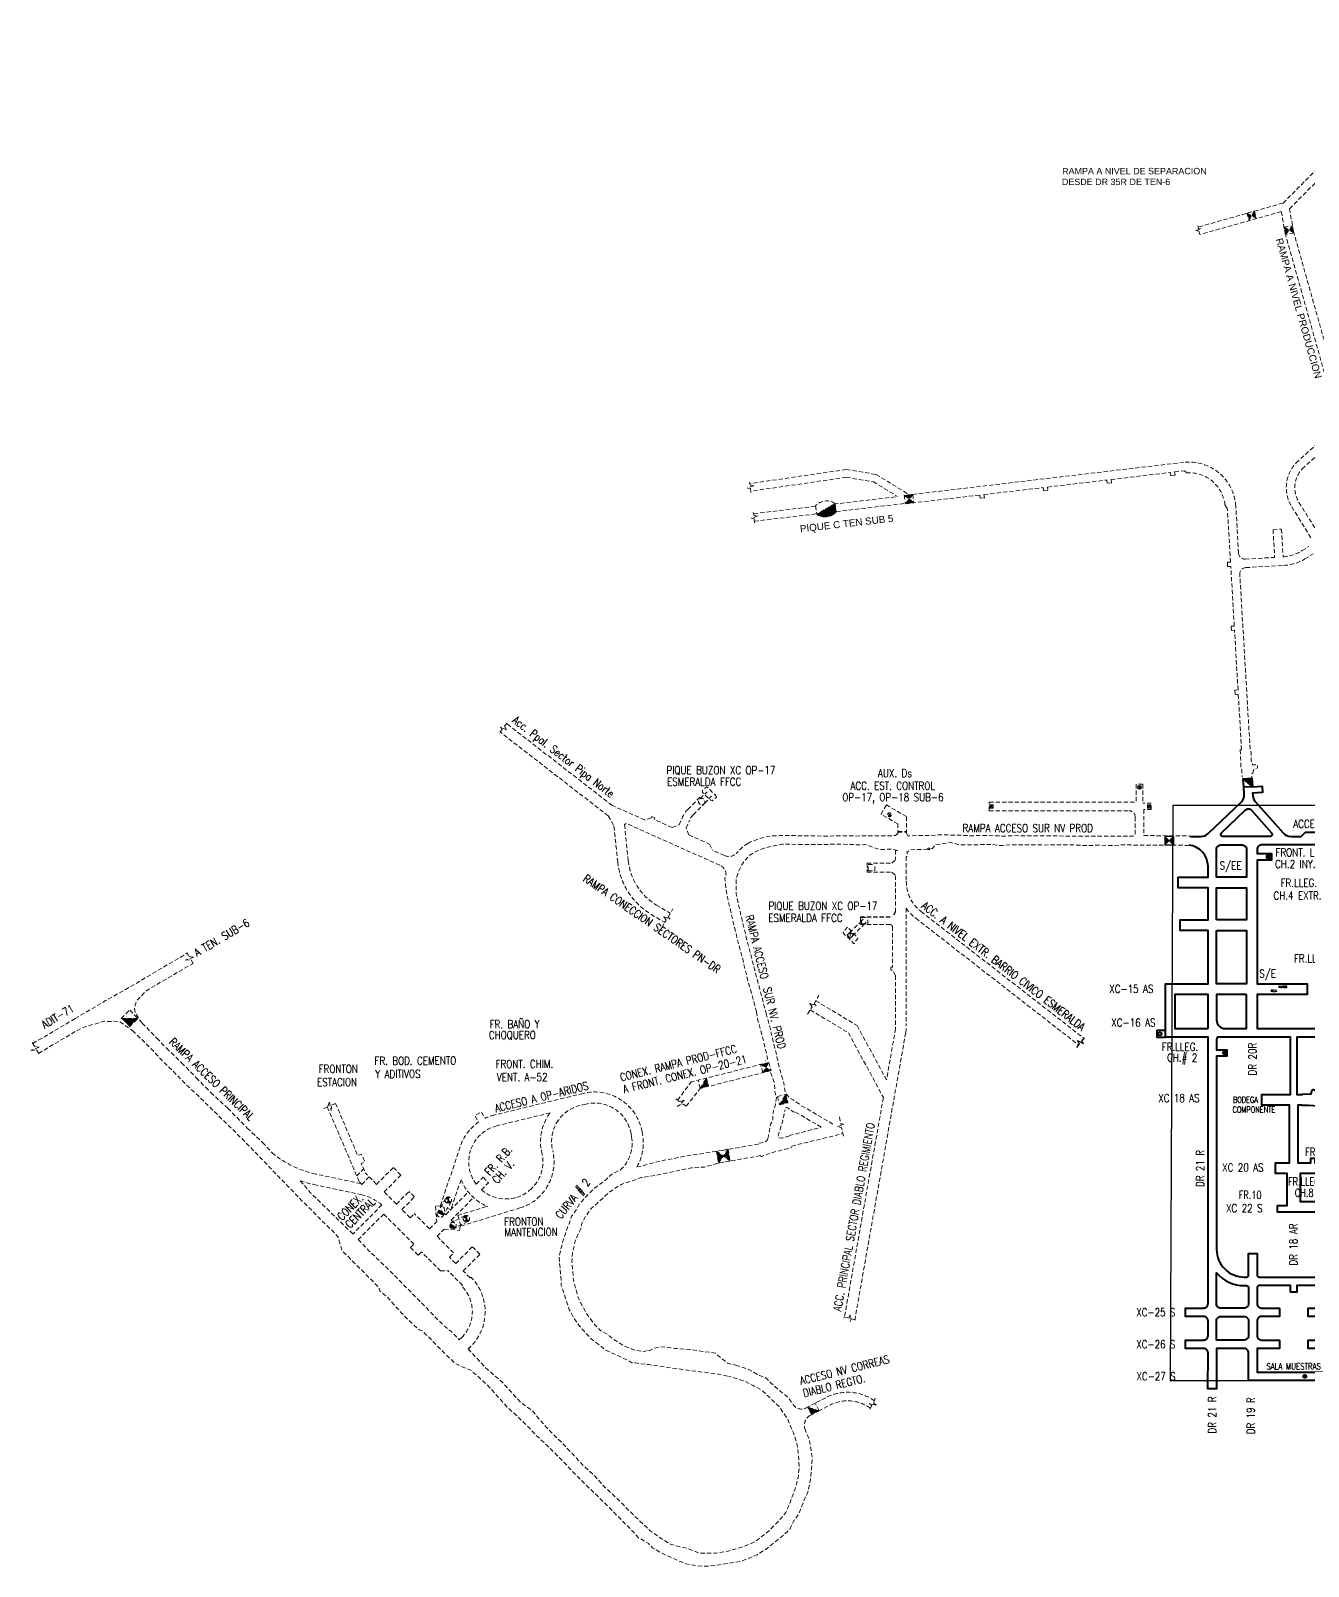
# Model space of a CAD drawing. Header units: millimetres. Extents: x -28 to 1943, y -5245 to 2752.
# Drawn here: x 242 to 841, y -125 to 595 of the extents above; entities that cross this region are included whole.
import ezdxf
from ezdxf.enums import TextEntityAlignment as Align

# ---------------------------------------------------------------- set-up
doc = ezdxf.new("R2010")
doc.units = ezdxf.units.MM
doc.linetypes.add('DASHEDX2', pattern=[1.5, 1, -0.5])
doc.layers.add('75-142-128-207', color=10, linetype='Continuous')
doc.styles.add('1-1500', font='romans.shx', dxfattribs={"width": 0.8, "height": 3.75})
doc.styles.add('DG-T1-473 TO 560$1$Standard', font='arial.ttf')
doc.styles.add('ROMANS', font='romans.shx', dxfattribs={"width": 0.8})

# ---------------------------------------------------------------- blocks, each defined once
blk = doc.blocks.new('AUDIT_I_071203160205-0')
at = {"color": 0, "linetype": 'Continuous'}
for p, q in [((610.753278, 367.862099), (611.248604, 368.357425)), ((611.558736, 367.430603), (610.861265, 368.128074)), ((611.087944, 367.666435), (612.548815, 369.127305)), ((612.413042, 367.106626), (611.194362, 368.325307)), ((611.438525, 367.486686), (613.849025, 369.897185)), ((613.121308, 366.928691), (611.527459, 368.52254)), ((611.805905, 367.323736), (615.149236, 370.667066)), ((613.745887, 366.834442), (611.860556, 368.719773)), ((612.191232, 367.178732), (616.449446, 371.436946)), ((614.313063, 366.797596), (612.193652, 368.917007)), ((614.836898, 366.804091), (612.526749, 369.11424)), ((612.595991, 367.053161), (617.749656, 372.206827)), ((615.325961, 366.845358), (612.859846, 369.311473)), ((613.022124, 366.948964), (619.049867, 372.976707)), ((615.785922, 366.915727), (613.192943, 369.508706)), ((613.472207, 366.868717), (619.272855, 372.669365)), ((616.220741, 367.011238), (613.52604, 369.70594)), ((616.633302, 367.129007), (613.859137, 369.903173)), ((613.949741, 366.815921), (619.331833, 372.198013)), ((617.02576, 367.266879), (614.192233, 370.100406)), ((614.459651, 366.795501), (619.390811, 371.726661)), ((617.399757, 367.423213), (614.52533, 370.297639)), ((617.756556, 367.596744), (614.858427, 370.494872)), ((615.009212, 366.814731), (619.449789, 371.255308)), ((618.097133, 367.786496), (615.191524, 370.692106)), ((618.422238, 367.991722), (615.524621, 370.889339)), ((615.609951, 366.885141), (619.508766, 370.783956)), ((618.732432, 368.211858), (615.857718, 371.086572)), ((619.028119, 368.446501), (616.190814, 371.283805)), ((616.282221, 367.027081), (619.567744, 370.312604)), ((619.309566, 368.695384), (616.523911, 371.481039)), ((619.576913, 368.958368), (616.857008, 371.678272)), ((617.069243, 367.283772), (619.626722, 369.841252)), ((619.684268, 369.381342), (617.190105, 371.875505)), ((619.60842, 369.98752), (617.523202, 372.072738)), ((619.532572, 370.593698), (617.856299, 372.269972)), ((618.109892, 367.794092), (619.6857, 369.369899)), ((619.456725, 371.199876), (618.189396, 372.467205)), ((619.380877, 371.806054), (618.522492, 372.664438)), ((619.305029, 372.412232), (618.855589, 372.861671)), ((619.229181, 373.01841), (619.188686, 373.058905))]:
    blk.add_line(p, q, dxfattribs=at)

msp = doc.modelspace()

# ---------------------------------------------------------------- hatches: boundary and pattern name
at = {"linetype": 'DASHEDX2', "lineweight": 15, "ltscale": 2}
h = msp.add_hatch(color=252, dxfattribs=at)
h.paths.add_polyline_path([(814.468, 507.893), (812.348, 509.076), (812.257, 509.051), (813.229, 505.654)])
h.paths.add_polyline_path([(815.722, 510.027), (815.636, 510.003), (814.468, 507.893), (816.688, 506.653)])
h = msp.add_hatch(color=252, dxfattribs=at)
h.paths.add_polyline_path([(833.607, 503.166), (833.592, 503.163), (831.936, 501.159), (834.267, 499.821), (834.089, 500.454)])
h.paths.add_polyline_path([(831.936, 501.159), (829.652, 502.471), (830.13, 499.754), (830.294, 499.171)])
h = msp.add_hatch(color=252, dxfattribs=at)
h.paths.add_polyline_path([(653.884, 375.1), (652.133, 372.88), (656.105, 373.349)])
h.paths.add_polyline_path([(655.636, 377.321), (651.663, 376.852), (653.884, 375.1)])
at = {"lineweight": 40}
msp.add_hatch(color=256, dxfattribs=at).paths.add_polyline_path([(814.775, 240.306), (814.54, 244.3), (810.52, 244.028), (810.52, 244.023)])
msp.add_hatch(color=256, dxfattribs=at).paths.add_polyline_path([(814.775, 240.306), (814.54, 244.3), (810.52, 244.028), (810.52, 244.023)])
msp.add_hatch(color=256, dxfattribs=at).paths.add_polyline_path([(814.775, 240.306), (814.54, 244.3), (810.52, 244.028), (810.52, 244.023)])
h = msp.add_hatch(color=256)
h.paths.add_polyline_path([(773.838, 217), (773.838, 213), (775.838, 215)])
h.paths.add_polyline_path([(777.838, 217), (775.838, 215), (777.838, 213)])
h = msp.add_hatch(color=256)
h.paths.add_polyline_path([(773.838, 217), (773.838, 213), (775.838, 215)])
h.paths.add_polyline_path([(777.838, 217), (775.838, 215), (777.838, 213)])
h = msp.add_hatch(color=256)
h.paths.add_polyline_path([(773.838, 217), (773.838, 213), (775.838, 215)])
h.paths.add_polyline_path([(777.838, 217), (775.838, 215), (777.838, 213)])
at = {"linetype": 'DASHEDX2', "lineweight": 15, "ltscale": 2}
for points in [[(292.417, 131.717), (292.388, 131.747), (284.668, 131.747), (288.557, 127.858)], [(556.048, 98.915), (559.927, 99.892), (558.952, 103.771)], [(597.087, 92.22), (596.112, 96.099), (593.208, 91.245)], [(432.925, 40.75), (432.924, 40.749), (435.536, 39.273), (435.536, 39.274, 0.1291212), (435.73, 40.011, 0.7706846)], [(438.77, 35.418, 0.1293139), (438.576, 34.68, 0.5618205), (440.764, 33.347), (440.765, 33.347, 0.1458854), (441.382, 33.942)], [(611.745, -52.124), (606.348, -50.429), (608.198, -53.971)]]:
    msp.add_hatch(color=252, dxfattribs=at).paths.add_polyline_path(points)
at = {"lineweight": 40}
h = msp.add_hatch(color=7, dxfattribs=at)
h.paths.add_polyline_path([(802.537, 115.539, 0.4142136), (801.787, 116.289), (801.787, 115.539)])
h.paths.add_polyline_path([(801.037, 115.539, 0.4142136), (801.787, 114.789), (801.787, 115.539)])
at = {"linetype": 'DASHEDX2', "lineweight": 15, "ltscale": 2}
h = msp.add_hatch(color=252, dxfattribs=at)
h.paths.add_polyline_path([(589.185, 107.258), (586.758, 108.709), (585.306, 106.281)])
h.paths.add_polyline_path([(586.758, 108.709), (588.21, 111.137), (584.331, 110.161)])
h = msp.add_hatch(color=252, dxfattribs=at)
h.paths.add_polyline_path([(566.855, 67.206), (563.595, 69.521), (564.598, 63.894)])
h.paths.add_polyline_path([(569.027, 70.394), (566.855, 67.206), (569.992, 64.979)])
h = msp.add_hatch(color=252, dxfattribs=at)
h.paths.add_polyline_path([(439.239, 45.826), (439.24, 45.827), (437.934, 46.565), (437.196, 45.259, 0.4139915)])
h.paths.add_polyline_path([(438.672, 47.871, 0.4139915), (436.629, 47.304), (436.628, 47.303), (437.934, 46.565)])
h = msp.add_hatch(color=252, dxfattribs=at)
h.paths.add_polyline_path([(447.687, 37.199), (446.381, 37.937), (445.643, 36.631, 0.2529725), (447.069, 36.604), (447.07, 36.604, 0.1458854)])
h.paths.add_polyline_path([(447.119, 39.243, 0.2529725), (445.693, 39.27), (445.692, 39.27, 0.1458854), (445.075, 38.675), (446.381, 37.937)])
at = {"lineweight": 40}
h = msp.add_hatch(color=7, dxfattribs=at)
h.paths.add_polyline_path([(840.139, -36, 0.4142136), (839.389, -35.25), (839.389, -36)])
h.paths.add_polyline_path([(838.639, -36, 0.4142136), (839.389, -36.75), (839.389, -36)])

# ---------------------------------------------------------------- linework, layer by layer
at = {"color": 252, "linetype": 'DASHEDX2', "lineweight": 15, "ltscale": 2}
for p, q in [((829.147, 513.811), (909.927, 594.604)), ((832.181, 511.189), (913.228, 592.248)), ((829.147, 513.811), (789.348, 502.594)), ((834.089, 500.454), (832.181, 511.189)), ((828.354, 509.86), (790.129, 499.073)), ((812.231, 509.142), (813.222, 505.68)), ((812.348, 509.076), (816.688, 506.653)), ((815.697, 510.114), (813.229, 505.654)), ((815.722, 510.027), (816.69, 506.644)), ((828.354, 509.86), (830.13, 499.754)), ((829.652, 502.471), (833.592, 503.163)), ((834.267, 499.821), (829.652, 502.471)), ((830.13, 499.754), (854.276, 413.934)), ((833.592, 503.163), (830.243, 499.11)), ((834.272, 499.818), (830.243, 499.11)), ((858.128, 415.015), (834.089, 500.454)), ((852.34, 407.406), (836.351, 393.099)), ((855.202, 404.599), (839.019, 390.118)), ((624.472, 388.953), (579.661, 382.433)), ((624.472, 388.953), (638.426, 386.67)), ((655.636, 377.321), (782.478, 392.319)), ((579.123, 383.053), (579.462, 381.57)), ((579.462, 381.57), (581.114, 381.274)), ((624.44, 385.311), (580.024, 378.848)), ((624.44, 385.311), (637.148, 383.232)), ((637.148, 383.232), (648.514, 376.278)), ((637.148, 383.232), (648.515, 376.278)), ((638.426, 386.67), (654.168, 377.039)), ((718.781, 380.76), (746.587, 384.048)), ((746.762, 382.558), (746.587, 384.048)), ((746.762, 382.558), (748.748, 382.793)), ((748.573, 384.282), (776.379, 387.57)), ((748.748, 382.793), (748.573, 384.282)), ((776.555, 386.08), (776.379, 387.57)), ((776.555, 386.08), (778.541, 386.315)), ((778.366, 387.805), (782.948, 388.347)), ((778.541, 386.315), (778.366, 387.805)), ((782.948, 388.347), (784.093, 387.444)), ((581.114, 381.274), (578.106, 380.257)), ((578.106, 380.257), (579.589, 380.088)), ((579.589, 380.088), (579.716, 378.181)), ((618.664, 372.749), (648.515, 376.278)), ((651.663, 376.852), (655.636, 377.321)), ((651.663, 376.852), (656.105, 373.349)), ((651.663, 376.852), (652.133, 372.879)), ((655.636, 377.321), (652.133, 372.879)), ((652.137, 372.88), (687.002, 377.002)), ((655.636, 377.321), (656.105, 373.349)), ((687.177, 375.513), (687.002, 377.002)), ((687.177, 375.513), (689.163, 375.747)), ((688.988, 377.237), (716.795, 380.525)), ((689.163, 375.747), (688.988, 377.237)), ((716.97, 379.035), (716.795, 380.525)), ((716.97, 379.035), (718.956, 379.27)), ((718.932, 379.468), (718.781, 380.76)), ((582.885, 367.112), (579.876, 366.096)), ((580.893, 368.892), (581.233, 367.409)), ((581.092, 368.306), (610.118, 371.738)), ((581.233, 367.409), (582.885, 367.112)), ((581.455, 364.724), (610.565, 368.166)), ((610.093, 371.937), (610.59, 367.968)), ((619.222, 373.079), (610.59, 367.968)), ((619.222, 373.079), (619.718, 369.11)), ((619.701, 369.246), (652.113, 373.079)), ((652.133, 372.879), (656.105, 373.349)), ((801.955, 372.373), (803.089, 370.53)), ((804.555, 345.573), (803.089, 370.53)), ((808.314, 349.799), (807.024, 371.761)), ((833.243, 371.466), (842.207, 357.022)), ((836.642, 373.576), (866.689, 325.158)), ((579.876, 366.096), (581.36, 365.926)), ((581.36, 365.926), (581.487, 364.02)), ((824.466, 360.764), (828.46, 360.998)), ((824.466, 360.764), (825.229, 347.788)), ((828.46, 360.998), (829.222, 348.027)), ((838.14, 350.967), (841.24, 352.891)), ((803.058, 345.486), (804.555, 345.573)), ((803.058, 345.486), (803.175, 343.489)), ((811.484, 346.98), (825.229, 347.788)), ((839.387, 347.034), (843.349, 349.492)), ((803.175, 343.49), (804.672, 343.576)), ((806.314, 315.625), (804.672, 343.576)), ((813.737, 257.886), (808.9, 339.816)), ((811.719, 342.987), (829.439, 344.028)), ((804.817, 315.538), (806.314, 315.625)), ((804.817, 315.538), (804.934, 313.541)), ((804.934, 313.541), (806.431, 313.628)), ((808.073, 285.676), (806.431, 313.628)), ((806.576, 285.589), (808.073, 285.676)), ((806.576, 285.589), (806.693, 283.593)), ((806.693, 283.593), (808.191, 283.68)), ((809.72, 257.575), (808.191, 283.68)), ((514.689, 231.575), (465.249, 269.916)), ((512.909, 226.628), (462.171, 265.976)), ((809.093, 257.539), (809.72, 257.575)), ((815.027, 246.453), (814.415, 246.417)), ((814.775, 240.306), (814.415, 246.417)), ((556.013, 234.766), (559.197, 237.95)), ((760.382, 241.497), (760.382, 233.085)), ((763.382, 241.497), (760.382, 241.497)), ((761.132, 240.747), (761.132, 239.247)), ((762.632, 239.247), (761.132, 240.747)), ((762.632, 240.747), (761.132, 240.747)), ((762.632, 239.247), (761.132, 239.247)), ((762.632, 240.747), (761.139, 239.253)), ((762.632, 240.747), (762.632, 239.247)), ((763.382, 241.497), (763.382, 232.585)), ((529.943, 224.76), (514.689, 231.575)), ((550.188, 229.7), (556.448, 235.96)), ((552.734, 227.154), (558.994, 233.414)), ((558.134, 232.645), (561.318, 235.829)), ((643.281, 231.747), (640.781, 227.417)), ((652.691, 226.314), (643.281, 231.747)), ((691.479, 233.085), (760.382, 233.085)), ((691.479, 229.085), (691.479, 233.085)), ((691.729, 230.335), (691.729, 231.835)), ((691.729, 230.335), (693.229, 231.835)), ((691.729, 231.835), (693.229, 230.335)), ((691.729, 231.835), (693.229, 231.835)), ((691.729, 230.335), (693.229, 230.335)), ((693.229, 230.335), (693.229, 231.835)), ((767.43, 232.585), (763.382, 232.585)), ((765.68, 230.335), (765.68, 231.835)), ((767.18, 231.835), (765.68, 230.335)), ((767.18, 230.335), (765.68, 231.835)), ((767.18, 231.835), (765.68, 231.835)), ((767.18, 230.335), (765.68, 230.335)), ((767.18, 230.335), (767.18, 231.835)), ((767.43, 229.585), (767.43, 232.585)), ((512.909, 226.628), (515.589, 221.805)), ((521.351, 223.115), (520.541, 222.528)), ((565.131, 203.565), (521.351, 223.115)), ((533.035, 225.564), (529.943, 224.76)), ((533.035, 225.564), (533.361, 226.294)), ((534.731, 225.683), (533.361, 226.294)), ((534.404, 224.952), (534.731, 225.683)), ((542.802, 221.202), (534.404, 224.952)), ((546.104, 222.466), (547.758, 226.168)), ((549.391, 220.997), (551.045, 224.7)), ((648.691, 222.85), (640.781, 227.417)), ((644.035, 226.54), (645.338, 227.825)), ((645.336, 226.538), (644.037, 227.827)), ((652.691, 218.204), (652.691, 226.314)), ((691.479, 229.085), (756.882, 229.085)), ((759.882, 226.085), (759.882, 217.244)), ((763.882, 229.585), (763.882, 217.377)), ((767.43, 229.585), (763.882, 229.585)), ((515.589, 221.805), (517.326, 205.08)), ((520.541, 222.528), (522.299, 205.597)), ((542.802, 221.202), (546.104, 222.466)), ((550.654, 217.695), (549.391, 220.997)), ((550.654, 217.695), (560.42, 213.332)), ((648.163, 218.018), (648.691, 218.018)), ((648.691, 218.018), (648.691, 222.85)), ((648.691, 219.288), (652.691, 219.288)), ((648.691, 219.088), (652.691, 219.088)), ((652.8, 218.204), (652.691, 218.204)), ((560.42, 213.332), (561.887, 210.489)), ((567.337, 208.056), (561.887, 210.489)), ((647.58, 210.488), (647.58, 206.195)), ((648.487, 210.488), (647.58, 210.488)), ((662.681, 211.445), (663.681, 211.445)), ((662.681, 210.945), (662.681, 211.445)), ((662.681, 211.445), (663.681, 211.445)), ((662.681, 210.945), (662.681, 211.445)), ((663.681, 210.945), (662.681, 210.945)), ((663.681, 210.945), (662.681, 210.945)), ((663.681, 211.445), (663.681, 210.945)), ((663.681, 211.445), (663.681, 210.945)), ((634.18, 204.495), (645.88, 204.495)), ((634.18, 204.495), (634.18, 200.295)), ((634.78, 200.895), (634.78, 203.895)), ((634.78, 203.895), (637.78, 203.895)), ((637.78, 200.895), (637.78, 203.895)), ((645.88, 204.495), (647.58, 206.195)), ((652.58, 207.514), (652.58, 195.895)), ((652.886, 207.514), (652.58, 207.514)), ((634.18, 200.295), (645.88, 200.295)), ((634.78, 200.895), (637.78, 200.895)), ((645.88, 200.295), (647.58, 198.595)), ((647.58, 198.595), (647.58, 181.787)), ((532.916, 180.577), (539.392, 176.688)), ((535.491, 184.863), (541.966, 180.974)), ((652.58, 183.351), (652.58, 128.111)), ((659.506, 181.81), (735.906, 122.356)), ((626.022, 171.866), (631.643, 177.487)), ((627.436, 170.452), (633.057, 176.073)), ((631.057, 179.287), (631.057, 175.687)), ((631.057, 175.687), (645.08, 175.687)), ((631.557, 175.987), (631.557, 178.987)), ((631.557, 178.987), (634.557, 178.987)), ((631.557, 175.987), (634.557, 175.987)), ((631.643, 177.487), (632.35, 178.194)), ((633.057, 176.073), (633.764, 176.78)), ((634.557, 175.987), (634.557, 178.987)), ((646.08, 174.687), (646.08, 155.787)), ((657.072, 178.635), (733.353, 119.275)), ((624.942, 170.786), (626.356, 172.2)), ((624.942, 170.786), (626.356, 169.372)), ((626.356, 172.2), (627.77, 170.786)), ((626.356, 172.2), (626.356, 169.372)), ((626.356, 169.372), (627.77, 170.786)), ((645.28, 155.787), (646.08, 155.787)), ((645.28, 155.787), (645.28, 154.287)), ((645.28, 154.287), (646.08, 154.287)), ((647.58, 151.787), (646.08, 154.287)), ((647.58, 151.787), (647.58, 127.012)), ((610.169, 140.004), (629.564, 128.353)), ((284.668, 131.747), (288.557, 135.636)), ((284.668, 131.747), (292.446, 131.747)), ((288.557, 127.858), (292.446, 131.747)), ((288.618, 135.575), (292.446, 131.747)), ((607.594, 135.718), (625.478, 124.975)), ((625.478, 124.975), (641.847, 94.669)), ((625.478, 124.975), (641.847, 94.669)), ((652.311, 125.057), (628.435, -9.643)), ((629.564, 128.353), (643.307, 102.907)), ((629.564, 128.353), (643.307, 102.907)), ((647.58, 127.012), (643.307, 102.907)), ((647.58, 127.012), (643.307, 102.907)), ((588.21, 111.137), (551.817, 101.975)), ((585.306, 106.281), (584.331, 110.161)), ((584.331, 110.161), (589.185, 107.258)), ((585.306, 106.281), (588.21, 111.137)), ((588.21, 111.137), (589.185, 107.258)), ((545.352, 93.423), (551.817, 101.975)), ((556.048, 98.915), (555.074, 102.794)), ((589.185, 107.258), (556.048, 98.915)), ((556.048, 98.915), (558.952, 103.771)), ((558.952, 103.771), (559.927, 99.892)), ((501.112, 96.613), (459.536, 86.473)), ((549.443, 90.53), (556.048, 98.915)), ((592.233, 95.124), (596.112, 96.099)), ((592.233, 95.124), (596.112, 96.099)), ((592.233, 95.124), (596.112, 96.099)), ((592.233, 95.124), (593.208, 91.245)), ((592.233, 95.124), (593.208, 91.245)), ((593.208, 91.245), (596.112, 96.099)), ((593.208, 91.245), (596.112, 96.099)), ((596.112, 96.099), (597.087, 92.22)), ((596.112, 96.099), (597.087, 92.22)), ((596.112, 96.099), (597.087, 92.22)), ((641.847, 94.669), (623.557, -8.512)), ((381.218, 90.262), (396.309, 54.918)), ((485.617, 87.481), (460.768, 81.421)), ((502.344, 91.561), (499.556, 90.881)), ((502.344, 91.561), (499.556, 90.881)), ((593.208, 91.245), (597.087, 92.22)), ((593.208, 91.245), (597.087, 92.22)), ((612.753, 80.776), (600.496, 87.943)), ((618.205, 82.221), (602.771, 91.246)), ((597.696, 76.785), (612.753, 80.776)), ((523.829, 76.409), (523.597, 77.71)), ((528.949, 77.321), (528.717, 78.622)), ((583.287, 72.808), (566.055, 69.819)), ((583.287, 72.808), (566.055, 69.819)), ((583.287, 72.808), (566.055, 69.819)), ((598.794, 71.866), (622.373, 77.636)), ((443.422, 71.577), (434.259, 43.791)), ((563.595, 69.521), (569.992, 64.979)), ((563.595, 69.521), (564.598, 63.894)), ((564.598, 63.894), (569.027, 70.394)), ((584.291, 67.431), (566.982, 64.35)), ((569.027, 70.394), (569.992, 64.979)), ((396.916, 54.311), (375.86, 58.787)), ((404.328, 53.97), (399.01, 59.289)), ((404.328, 53.97), (412.178, 61.818)), ((407.863, 50.434), (415.713, 58.282)), ((415.713, 58.282), (412.178, 61.818)), ((397.42, 49.092), (374.82, 53.897)), ((397.333, 53.894), (396.309, 54.918)), ((397.333, 53.894), (400.869, 57.43)), ((413.604, 44.692), (407.863, 50.434)), ((413.604, 44.692), (419.545, 50.631)), ((422.09, 48.085), (419.545, 50.631)), ((443.897, 56.154), (439.189, 42.135)), ((451, 54.042), (454.213, 57.255)), ((453.455, 51.406), (456.759, 54.709)), ((454.213, 57.255), (456.759, 54.709)), ((406.821, 44.303), (393.208, 30.692)), ((416.15, 42.146), (422.09, 48.085)), ((434.316, 43.959), (431.897, 43.747)), ((431.897, 43.747), (432.526, 36.56)), ((436.628, 47.303), (432.924, 40.749)), ((434.259, 43.791), (439.189, 42.135)), ((439.24, 45.827), (435.536, 39.273)), ((435.959, 43.22), (436.218, 40.252)), ((436.628, 47.303), (439.24, 45.827)), ((436.713, 39.757), (447.295, 50.338)), ((437.196, 45.259), (438.672, 47.871)), ((439.258, 37.211), (449.772, 47.723)), ((442.369, 39.428), (456.195, 43.66)), ((407.649, 40.04), (395.726, 28.119)), ((421.826, 25.862), (407.649, 40.04)), ((419.988, 38.307), (416.15, 42.146)), ((419.988, 38.307), (421.968, 40.287)), ((429.109, 33.144), (421.968, 40.287)), ((429.109, 33.144), (432.526, 36.56)), ((432.924, 40.749), (435.536, 39.273)), ((436.218, 40.252), (436.713, 39.757)), ((439.258, 37.211), (439.753, 36.716)), ((445.693, 39.27), (439.388, 36.013)), ((439.753, 36.716), (440.605, 36.642)), ((447.069, 36.604), (440.764, 33.347)), ((442.369, 39.428), (443.891, 34.456)), ((443.891, 34.456), (471.494, 42.906)), ((445.075, 38.675), (447.687, 37.199)), ((445.643, 36.631), (447.119, 39.243)), ((432.645, 29.609), (436.061, 33.024)), ((440.422, 21.83), (432.645, 29.609)), ((436.061, 33.024), (443.348, 32.386)), ((438.77, 35.418), (441.382, 33.942)), ((443.558, 34.79), (443.348, 32.386)), ((420.27, 24.306), (421.826, 25.862)), ((423.805, 20.77), (420.27, 24.306)), ((423.805, 20.77), (425.361, 22.326)), ((434.312, 13.373), (425.361, 22.326)), ((438.442, 19.85), (440.422, 21.83)), ((441.384, 16.908), (449.233, 24.756)), ((452.768, 21.22), (449.233, 24.756)), ((441.384, 16.908), (438.442, 19.85)), ((444.919, 13.372), (452.768, 21.22)), ((434.312, 13.373), (437.848, 13.373)), ((444.57, 6.649), (437.848, 13.373)), ((448.106, 10.185), (444.919, 13.372)), ((448.106, 10.185), (448.459, 10.538)), ((444.57, 6.649), (444.217, 6.296)), ((444.216, -17.746), (443.077, -18.884)), ((448.458, -21.988), (447.32, -23.127)), ((571.372, -30.504), (572.713, -30.773)), ((605.713, -50.755), (609.894, -48.578)), ((611.745, -52.124), (609.894, -48.578)), ((611.745, -52.124), (606.348, -50.429)), ((608.2, -53.975), (606.348, -50.429)), ((607.558, -54.304), (611.745, -52.124))]:
    msp.add_line(p, q, dxfattribs=at)
at = {"color": 7, "linetype": 'Continuous', "lineweight": 40}
for p, q in [((810.515, 244.027), (814.775, 240.306)), ((810.515, 244.027), (814.775, 240.306)), ((821.788, 208.152), (823.212, 206.748)), ((821.788, 208.152), (823.212, 206.748)), ((821.81, 206.726), (823.19, 208.174)), ((821.81, 206.726), (823.19, 208.174)), ((817, 143), (817, 127)), ((817, 143), (817, 127)), ((794.017, 22.745), (794, 22.745)), ((794.017, 22.745), (794, 22.745))]:
    msp.add_line(p, q, dxfattribs=at)
at = {"color": 7, "linetype": 'Continuous'}
for p, q in [((773.838, 217), (773.838, 213)), ((773.838, 217), (777.838, 213)), ((777.838, 217), (773.838, 213)), ((777.838, 217), (777.838, 213)), ((773.838, 213), (777.838, 213))]:
    msp.add_line(p, q, dxfattribs=at)
msp.add_line((777.838, 217), (773.838, 217))
at = {"color": 8, "linetype": 'DASHEDX2', "ltscale": 2}
for p, q in [((647.58, 181.787), (646.08, 179.287)), ((631.057, 179.287), (646.08, 179.287)), ((395.031, 57.911), (398.232, 61.111))]:
    msp.add_line(p, q, dxfattribs=at)
at = {"color": 7, "lineweight": 40}
for p, q in [((801.037, 115.539), (802.537, 115.539)), ((801.037, 115.539), (802.537, 115.539)), ((801.787, 114.789), (801.787, 116.289)), ((801.787, 114.789), (801.787, 116.289)), ((839.389, -36.75), (839.389, -35.25)), ((839.389, -36.75), (839.389, -35.25)), ((838.639, -36), (840.139, -36)), ((838.639, -36), (840.139, -36))]:
    msp.add_line(p, q, dxfattribs=at)
at = {"color": 252, "linetype": 'DASHEDX2', "lineweight": 15, "ltscale": 2}
for points in [[(790.129, 499.073), (789.765, 500.716), (788.243, 500.996), (790.695, 501.695), (789.512, 501.855), (789.22, 503.173)], [(465.514, 270.257), (464.261, 268.64), (465.208, 266.918), (462.375, 268.355), (463.209, 267.284), (462.02, 265.752)], [(537.941, 174.273), (540.036, 177.761), (538.892, 179.359), (541.874, 178.267), (540.92, 179.232), (543.205, 183.036)], [(315.349, 162.617), (316.404, 160.808), (318.63, 160.408), (314.61, 159.013), (317.342, 159.2), (318.576, 157.082)], [(606.351, 133.649), (608.446, 137.136), (607.302, 138.735), (610.285, 137.643), (609.33, 138.608), (611.615, 142.412)], [(294.484, 129.563), (301.324, 122.438), (305.891, 117.77), (312.947, 110.953), (319.79, 103.942), (324.084, 99.463), (326.591, 97.035), (334.535, 89.635), (343.731, 80.349), (350.831, 73.617), (355.312, 68.77)], [(242.945, 120.386), (244, 118.577), (246.226, 118.177), (242.205, 116.782), (244.937, 116.97), (246.172, 114.852)], [(544.551, 94.002), (546.259, 92.79), (548.451, 93.345), (545.366, 90.414), (547.776, 91.713), (549.775, 90.294)], [(379.607, 89.573), (381.533, 90.396), (382.205, 92.555), (383.092, 88.393), (383.244, 91.126), (385.499, 92.089)], [(623.125, -8.473), (625.434, -8.684), (626.229, -7.205), (626.261, -10.381), (626.883, -9.023), (628.734, -9.495)], [(638.049, -46.202), (637.219, -48.367), (638.426, -49.535), (635.361, -48.702), (636.499, -49.669), (635.542, -51.323)]]:
    msp.add_lwpolyline(points, dxfattribs=at)
msp.add_lwpolyline([(801.955, 372.373, 0.398164), (784.093, 387.444, 0.415197)], format="xyb", dxfattribs=at)
at = {"color": 252, "linetype": 'DASHEDX2', "lineweight": 15, "ltscale": 2, "flags": 128}
for points in [[(809.093, 257.539), (809.296, 253.884), (809.408, 249.592), (809.927, 247.981), (809.819, 247.091), (810.061, 244.742)], [(815.027, 246.453), (815.171, 247.664), (815.361, 247.918), (815.679, 248.542), (816.337, 248.91), (817.182, 249.136), (817.163, 249.748), (817.056, 250.563), (814.981, 250.563), (814.349, 251.49), (814.251, 253.108), (814.229, 255.8), (813.816, 257.891)], [(578.384, 213.776), (579.3, 214.252), (583.331, 215.917), (588.629, 217.177), (594.001, 217.468), (616.505, 217.164), (620.191, 217.331), (623.205, 217.274), (628.777, 217.214), (637.02, 217.367), (640.952, 217.294), (644.7, 217.311), (647.601, 217.443), (648.163, 218.018)], [(652.8, 218.204), (653.383, 217.289), (657.691, 217.419), (662.883, 217.437), (668.424, 217.751), (672.884, 217.691), (678.169, 217.566), (683.353, 217.308), (688.277, 217.471), (696.781, 217.212), (699.08, 217.197), (703.158, 217.413), (708.364, 217.295), (714.742, 217.337), (717.578, 217.28), (720.258, 217.273), (730.197, 217.141), (741.602, 217.118), (746.946, 217.174), (752.078, 217.128), (758.799, 217.208), (759.882, 217.244)], [(763.882, 217.377), (766.612, 217.468), (771.967, 217.306), (775.032, 217.396), (778.126, 217.269), (781.621, 217.256), (785.811, 217.188)], [(648.487, 210.488), (645.271, 211.101), (640.199, 210.805), (633.628, 213.189), (629.753, 213.099), (622.448, 213.327), (619.437, 213.438), (613.839, 213.2), (607.9, 213.304), (601.446, 213.262), (594.293, 213.428), (586.056, 211.568), (586.056, 211.568), (582.458, 210.112), (579.291, 208.251), (576.974, 205.823), (575.554, 203.774), (574.113, 200.875), (572.846, 197.137), (572.852, 193.702), (572.863, 190.169), (573.758, 185.94), (575.52, 178.354), (578.16, 167.484), (579.647, 161.727), (583.494, 146.988), (586.84, 134.177)], [(662.681, 211.031), (662.387, 210.982), (654.552, 210.799), (653.055, 209.718), (652.886, 207.514)], [(785.122, 212.937), (784.474, 212.767), (779.068, 212.969), (771.194, 212.863), (762.033, 212.979), (755.074, 213.014), (752.255, 213.005), (748.773, 212.731), (743.606, 212.926), (737.239, 212.736), (729.946, 213.075), (726.456, 213.089), (722.33, 213.078), (717.058, 212.992), (710.421, 213.104), (704.744, 213.057), (701.563, 213.044), (696.816, 212.751), (692.135, 213.285), (685.986, 213.124), (681.141, 213.094), (677.202, 213.1), (673.132, 214.256), (669.03, 213.413), (666.29, 213.298), (664.806, 211.39), (663.681, 211.2)], [(582.353, 134.759), (580.376, 142.431), (578.27, 149.555), (575.915, 159.525), (574.202, 165.781), (573.234, 169.64), (571.343, 177.41), (569.809, 183.887), (568.553, 189.485), (568.092, 192.531), (567.551, 197.232), (568.091, 199.075)], [(263.02, 131.657), (277.31, 140.051), (290.867, 147.679), (304.372, 155.728), (313.517, 161.013), (315.569, 162.24)], [(294.484, 129.563), (293.485, 130.789), (291.279, 134.143), (290.836, 137.024), (291.745, 139.835), (296.623, 144.87), (305.648, 150.171), (318.322, 157.518)], [(243.175, 119.992), (248.927, 123.33), (263.02, 131.657)], [(263.792, 125.973), (267.074, 127.629), (276.702, 130.386), (283.938, 130.146), (290.36, 125.645)], [(582.353, 134.759), (582.37, 134.727), (583.04, 130.784), (584.406, 126.058), (586.108, 119.292), (587.61, 112.969), (587.358, 112.42), (586.54, 111.753)], [(586.84, 134.177), (586.946, 133.901), (587.866, 130.624), (588.882, 126.54), (590.041, 121.549), (591.534, 115.537), (592.964, 108.953), (593.766, 106.074), (595.126, 101.603), (595.906, 96.919), (597.917, 94.495), (599.636, 93.567), (602.826, 91.341)], [(245.878, 115.356), (251.232, 118.552), (263.792, 125.973)], [(605.018, -60.47), (605.683, -62.342), (607.146, -65.893), (607.887, -69.858), (608.545, -74.542), (608.107, -79.468), (607.758, -83.994), (606.667, -89.585), (603.733, -96.429), (602.143, -100.489), (599.531, -104.383), (597.781, -108.073), (590.821, -113.801), (587.602, -116.475), (582.653, -119.643), (578.204, -121.506), (574.691, -122.788), (568.479, -123.77), (563.787, -124.535), (558.713, -125.026), (553.775, -124.673), (549.321, -123.828), (544.505, -121.88), (538.295, -119.078), (533.684, -116.377), (531.763, -114.336), (527.074, -111.653), (523.376, -107.594), (518.58, -102.833), (512.822, -96.963), (507.817, -92.081), (501.955, -86.44), (497.306, -81.742), (488.698, -72.744), (484.209, -68.369), (478.873, -63.389), (474.334, -58.626), (469.05, -53.582), (465.552, -50.409), (456.013, -39.859), (448.738, -33.303), (441.049, -30.008), (425.591, -14.551), (424.283, -14.215), (421.756, -12.048), (415.877, -6.24), (409.218, 1.315), (405.812, 3.914), (405.56, 5.481), (388.17, 22.87), (386.23, 29.418), (382.914, 32.83), (377.355, 38.203), (374.049, 41.698), (370.322, 45.248), (365.786, 50.022), (361.463, 54.431), (358.155, 57.779), (346.195, 70.304), (338.348, 78.221), (327.876, 88.413), (320.809, 95.389), (314.606, 101.116), (309.261, 106.696), (303.972, 111.779), (298.877, 117.264), (290.36, 125.645)], [(587.656, 75.419), (588.274, 78.246), (588.963, 82.164), (589.965, 83.698), (590.124, 87.39), (591.284, 91.354), (591.751, 94.61), (591.071, 96.75), (590.703, 101.305), (589.974, 103.822), (588.717, 106.879), (588.568, 107.15)], [(385.081, 91.911), (395.524, 67.452), (397.179, 68.158), (398.749, 64.479), (397.095, 63.773), (399.01, 59.289)], [(597.765, 76.523), (594.204, 75.691), (593.1, 75.672), (592.612, 75.852), (592.466, 76.584), (593.161, 78.743), (593.934, 81.548), (594.682, 83.712), (595.556, 88.063)], [(600.396, 87.773), (599.59, 88.005), (597.066, 89.813), (596.266, 89.979), (596.134, 89.711), (595.556, 88.063)], [(623.081, 76.574), (622.268, 80.56), (620.345, 80.965), (623.281, 82.176), (621.925, 82.242), (621.039, 86.59)], [(587.656, 75.419), (587.314, 74.689), (586.111, 73.722), (584.733, 73.417), (583.336, 73.263), (583.287, 72.808), (583.274, 72.806)], [(587.656, 75.419), (587.314, 74.689), (586.111, 73.722), (584.733, 73.417), (583.336, 73.263), (583.287, 72.808), (583.274, 72.806)], [(587.656, 75.419), (587.314, 74.689), (586.111, 73.722), (584.733, 73.417), (583.336, 73.263), (583.287, 72.808), (583.274, 72.806)], [(569.992, 64.979), (563.798, 63.733), (557.945, 62.079), (551.726, 61.677), (542.987, 59.868), (534.885, 58.122), (528.265, 57.148), (524.544, 55.787), (518.947, 53.919), (513.521, 50.361), (507.819, 45.209), (504.915, 42.671), (502.394, 39.1), (500.702, 36.305), (499.987, 33.138), (497.637, 28.144), (496.183, 21.915), (495.89, 17.795), (496.538, 8.96), (498.103, 3.295), (498.898, 0.55), (500.73, -2.961), (503.36, -7.526), (506.651, -11.881), (509.363, -14.716), (512.51, -16.261), (516.267, -19.291), (520.88, -22.081), (525.41, -23.754), (529.537, -24.481), (531.791, -23.585), (532.135, -24.017), (533.547, -23.334), (534.231, -22.881), (537.513, -22.114), (544.035, -22.906), (551.053, -23.382), (557.187, -24.296), (563.086, -25.143), (569.175, -30.065), (571.072, -30.444)], [(526.336, 62.167), (529.435, 62.787), (537.023, 64.862), (543.276, 65.96), (549.79, 67.365), (556.227, 68.227), (561.24, 69.142), (569.027, 70.394)], [(584.291, 67.431), (584.494, 66.892), (587.523, 68.168), (591.762, 69.396), (598.94, 71.271)], [(568.79, -35.901), (563.996, -34.819), (555.077, -33.751), (547.805, -32.807), (539.89, -31.702), (531.902, -30.525), (525.621, -29.752), (523.999, -29.697), (521.706, -28.366), (517.94, -26.576), (514.145, -24.835), (511.385, -23.695), (508.873, -21.367), (506.691, -19.831), (504.95, -18.452), (500.699, -13.973), (497.237, -9.432), (494.654, -4.72), (492.746, 1.117), (490.901, 6.634), (490.524, 12.258), (489.826, 19.947), (490.518, 23.044), (491.829, 27.802), (493.295, 32.122), (495.702, 38.986), (497.562, 41.5), (499.48, 44.785), (501.807, 47.491), (506.494, 52.168), (511.863, 56.178), (514.51, 58.752), (518.219, 60.633), (518.653, 60.711)], [(368.551, 55.641), (373.488, 49.899), (380.366, 43.234), (383.257, 40.318), (389.311, 34.564), (393.208, 30.692)], [(395.726, 28.119), (400.746, 22.848), (407.782, 16.116), (414.096, 9.828), (419.712, 4.204), (431.262, -7.629), (435.936, -12.284), (439.149, -14.903), (440.201, -15.895), (443.081, -18.881)], [(447.18, -23.173), (450.15, -26.365), (455.381, -31.948), (463.329, -38.872), (471.926, -48.312), (477.263, -52.087), (483.649, -59.672), (491.933, -67.891), (493.716, -69.756), (497.64, -73.951), (501.171, -77.731), (506.992, -83.181), (511.306, -87.984), (516.842, -93.049), (520.582, -96.825), (525.105, -101.328), (530.59, -106.546), (532.6, -108.391), (537.952, -112.094), (541.985, -114.667), (545.701, -115.742), (549.986, -116.622), (555.632, -118.827), (563.206, -118.874), (569.116, -117.932), (576.308, -115.746), (581.266, -113.768), (587.915, -108.779), (594.112, -102.32), (596.096, -99.764), (597.268, -97.329), (600.521, -88.719), (601.907, -83.383), (602.453, -78.219), (601.787, -70.057), (601.303, -67.225), (599.656, -62.418), (596.809, -55.657), (592.932, -50.174), (589.156, -46.517), (585.406, -42.957), (580.835, -40.248), (577.06, -38.389), (570.291, -36.24), (569.253, -36.005)], [(572.713, -30.773), (576.126, -31.858), (578.73, -32.825), (583.725, -35.617), (586.539, -36.599), (589.015, -38.975), (594.218, -43.573), (597.484, -46.15), (599.798, -49.537)]]:
    msp.add_lwpolyline(points, dxfattribs=at)
for points, elevation in [([(563.654, 235.31), (563.265, 236.135), (561.912, 237.542), (560.575, 238.955), (559.499, 239.964), (558.941, 240.065), (557.806, 239.268), (557.057, 238.608), (557.089, 237.651), (558.145, 236.542), (560.042, 234.813), (560.605, 234.133), (561.529, 233.709), (562.649, 234.679), (563.654, 235.31)], 3.768), ([(625.046, 174.482), (624.651, 174.119), (623.905, 173.286), (623.35, 172.673), (623.019, 172.135), (623.186, 171.535), (624.247, 170.474), (625.8, 169.108), (627.151, 167.753), (627.868, 166.834), (628.238, 166.82), (628.647, 167.709), (629.317, 168.393), (629.915, 169.36), (629.391, 169.998), (628.373, 170.994), (626.64, 172.87), (625.598, 173.847), (625.046, 174.482)], 3.088)]:
    msp.add_lwpolyline(points, dxfattribs=dict(at, elevation=elevation))
at = {"color": 7, "linetype": 'Continuous', "lineweight": 40}
for points in [[(785.811, 217), (790.622, 217, 0.1921172), (794.063, 218.373), (809.392, 232.92, 0.221061), (810.942, 236.84), (810.752, 240.034)], [(785.811, 217), (790.622, 217, 0.1921172), (794.063, 218.373), (809.392, 232.92, 0.221061), (810.942, 236.84), (810.752, 240.034)], [(814.775, 240.306), (819.395, 240.588), (819.571, 237.593), (814.921, 237.32), (814.983, 236.252, 0.1686356), (816.239, 233.222), (829.175, 218.677, 0.2141544), (832.911, 217), (837.639, 217), (839.639, 219), (887.639, 219)], [(814.775, 240.306), (819.395, 240.588), (819.571, 237.593), (814.921, 237.32), (814.983, 236.252, 0.1686356), (816.239, 233.222), (829.175, 218.677, 0.2141544), (832.911, 217), (837.639, 217), (839.639, 219), (887.639, 219)], [(814.38, 229.293), (823.833, 218.665, -0.647237), (823.086, 217), (800.934, 217, -0.6776874), (800.245, 218.725), (811.509, 229.414, -0.4237039), (814.38, 229.293)], [(814.38, 229.293), (823.833, 218.665, -0.647237), (823.086, 217), (800.934, 217, -0.6776874), (800.245, 218.725), (811.509, 229.414, -0.4237039), (814.38, 229.293)], [(800, 213), (810, 213, -0.4142136), (812, 211), (812, 198), (798, 198), (798, 211, -0.4142136), (800, 213)], [(800, 213), (810, 213, -0.4142136), (812, 211), (812, 198), (798, 198), (798, 211, -0.4142136), (800, 213)], [(852.639, 213), (819, 213, 0.4142136), (817, 211), (817, 208.95), (823.8, 208.95), (823.8, 205.95), (817, 205.95), (817, 148), (817, 148), (817, 148), (840.5, 148), (840.5, 143), (817, 143), (817, 127), (851.839, 127)], [(852.639, 213), (819, 213, 0.4142136), (817, 211), (817, 208.95), (823.8, 208.95), (823.8, 205.95), (817, 205.95), (817, 148), (817, 148), (817, 148), (840.5, 148), (840.5, 143), (817, 143), (817, 127), (851.839, 127)], [(849.639, 59), (837.139, 59), (837.139, 46), (849.639, 46, 0.4142136), (851.639, 48), (851.639, 51), (847.639, 51), (847.639, 54), (851.639, 54), (851.639, 57, 0.4142136), (849.639, 59)], [(849.639, 59), (837.139, 59), (837.139, 46), (849.639, 46, 0.4142136), (851.639, 48), (851.639, 51), (847.639, 51), (847.639, 54), (851.639, 54), (851.639, 57, 0.4142136), (849.639, 59)], [(849.889, 6.5), (835.639, 6.5), (835.639, 3.5), (832.639, 3.5), (832.639, 6.5), (818, 6.5, 0.4142136), (817, 5.5), (817, -2, 0.4142136), (819, -4), (827.5, -4), (827.5, -8), (819, -8, 0.4142136), (817, -10), (817, -17.046, 0.4075173), (818.999, -19), (827.5, -19), (827.5, -23), (817, -23), (817, -34), (849.889, -34, 0.4142027)], [(849.889, 6.5), (835.639, 6.5), (835.639, 3.5), (832.639, 3.5), (832.639, 6.5), (818, 6.5, 0.4142136), (817, 5.5), (817, -2, 0.4142136), (819, -4), (827.5, -4), (827.5, -8), (819, -8, 0.4142136), (817, -10), (817, -17.046, 0.4075173), (818.999, -19), (827.5, -19), (827.5, -23), (817, -23), (817, -34), (849.889, -34, 0.4142027)], [(849.889, -8), (840.889, -8), (840.889, -4), (849.889, -4, 0.4142136)], [(849.889, -8), (840.889, -8), (840.889, -4), (849.889, -4, 0.4142136)], [(798, -9.581, -0.3056997), (799.582, -8), (811.293, -8, -0.3335637), (813, -9.689), (813, -16.999, -0.414412), (811, -19), (798, -19), (798, -9.581)], [(798, -9.581, -0.3056997), (799.582, -8), (811.293, -8, -0.3335637), (813, -9.689), (813, -16.999, -0.414412), (811, -19), (798, -19), (798, -9.581)], [(849.889, -23), (840.889, -23), (840.889, -19), (849.889, -19, 0.4142136)], [(849.889, -23), (840.889, -23), (840.889, -19), (849.889, -19, 0.4142136)]]:
    msp.add_lwpolyline(points, format="xyb", dxfattribs=at)
for points in [[(810.752, 240.034), (810.515, 244.027), (814.54, 244.3), (814.775, 240.306), (810.75, 240.034)], [(810.752, 240.034), (810.515, 244.027), (814.54, 244.3), (814.775, 240.306), (810.75, 240.034)], [(774, 126), (770, 126), (770, 123), (774, 123)], [(774, 126), (770, 126), (770, 123), (774, 123)]]:
    msp.add_lwpolyline(points, dxfattribs=at)
at = {"color": 7, "lineweight": 40}
for points in [[(867.389, -38), (813, -38), (813, -25, 0.4142136), (811, -23), (798, -23), (798, -41.787), (793.94, -41.787), (794, -25, 0.4142136), (792, -23), (783.5, -23), (783.5, -19), (792, -19, 0.4142136), (794, -17), (794, -10, 0.4142136), (792, -8), (783.5, -8), (783.5, -4), (792, -4, 0.4142136), (794, -2), (794, 123), (774, 123), (774, 148), (794, 148), (794, 173), (781, 173), (781, 178), (794, 178), (794, 193), (780, 193), (780, 198), (794, 198), (794, 203, 0.3816485), (785.122, 212.937)], [(867.389, -38), (813, -38), (813, -25, 0.4142136), (811, -23), (798, -23), (798, -41.787), (793.94, -41.787), (794, -25, 0.4142136), (792, -23), (783.5, -23), (783.5, -19), (792, -19, 0.4142136), (794, -17), (794, -10, 0.4142136), (792, -8), (783.5, -8), (783.5, -4), (792, -4, 0.4142136), (794, -2), (794, 123), (774, 123), (774, 148), (794, 148), (794, 173), (781, 173), (781, 178), (794, 178), (794, 193), (780, 193), (780, 198), (794, 198), (794, 203, 0.3816485), (785.122, 212.937)], [(848.935, 41), (826.639, 41), (826.639, 44), (831.139, 44), (831.139, 59), (825.639, 59), (825.639, 64), (832.139, 64), (832.139, 91), (819.199, 91), (819.199, 96), (832.639, 96), (832.639, 123), (799, 123, 0.4142136), (798, 122), (798, 117.039), (802.787, 117.039), (802.787, 114.039), (798, 114.039), (798, 23.5, 0.4142136), (811, 10.5), (812, 10.5, 0.4142136), (813, 11.5), (813, 21.6), (817, 21.6), (817, 11.5, 0.4142136), (818, 10.5), (871.329, 10.5, 0.3624842)], [(848.935, 41), (826.639, 41), (826.639, 44), (831.139, 44), (831.139, 59), (825.639, 59), (825.639, 64), (832.139, 64), (832.139, 91), (819.199, 91), (819.199, 96), (832.639, 96), (832.639, 123), (799, 123, 0.4142136), (798, 122), (798, 117.039), (802.787, 117.039), (802.787, 114.039), (798, 114.039), (798, 23.5, 0.4142136), (811, 10.5), (812, 10.5, 0.4142136), (813, 11.5), (813, 21.6), (817, 21.6), (817, 11.5, 0.4142136), (818, 10.5), (871.329, 10.5, 0.3624842)]]:
    msp.add_lwpolyline(points, format="xyb", dxfattribs=at)
at = {"color": 7, "linetype": 'Continuous', "lineweight": 40}
for points in [[(798, 178), (798, 193), (812, 193), (812, 178)], [(798, 178), (798, 193), (812, 193), (812, 178)], [(798, 173), (812, 173), (812, 148), (798, 148)], [(798, 173), (812, 173), (812, 148), (798, 148)], [(794, 127), (794, 143), (778.5, 143), (778.5, 127)], [(794, 127), (794, 143), (778.5, 143), (778.5, 127)]]:
    msp.add_lwpolyline(points, close=True, dxfattribs=at)
at = {"color": 7, "lineweight": 40}
for points in [[(812, 143), (798, 143), (798, 131, 0.4142136), (802, 127), (812, 127)], [(812, 143), (798, 143), (798, 131, 0.4142136), (802, 127), (812, 127)], [(838.153, 91), (836.139, 91), (836.139, 64), (842.139, 64), (842.139, 66.2), (844.139, 66.2), (844.139, 64), (849.639, 64, 0.4142136), (851.639, 66), (851.639, 89, 0.4142136), (849.639, 91), (849.288, 91), (849.288, 90.493), (845.827, 90.669), (841.031, 90.87), (838.153, 90.938)], [(838.153, 91), (836.139, 91), (836.139, 64), (842.139, 64), (842.139, 66.2), (844.139, 66.2), (844.139, 64), (849.639, 64, 0.4142136), (851.639, 66), (851.639, 89, 0.4142136), (849.639, 91), (849.288, 91), (849.288, 90.493), (845.827, 90.669), (841.031, 90.87), (838.153, 90.938)], [(799.497, -4, -0.2938903), (798, -2.437), (798, 12.546, 0.2211492), (811, 6.5), (812, 6.5, -0.4142136), (813, 5.5), (813, -2.266, -0.3352229), (811.325, -4)], [(799.497, -4, -0.2938903), (798, -2.437), (798, 12.546, 0.2211492), (811, 6.5), (812, 6.5, -0.4142136), (813, 5.5), (813, -2.266, -0.3352229), (811.325, -4)]]:
    msp.add_lwpolyline(points, format="xyb", close=True, dxfattribs=at)
at = {"color": 8}
msp.add_lwpolyline([(732.57, 118.069), (733.832, 119.679), (732.894, 121.406), (735.719, 119.955), (734.891, 121.03), (736.087, 122.556)], dxfattribs=at)
at = {"color": 7, "linetype": 'Continuous', "lineweight": 40}
msp.add_lwpolyline([(852.139, 108.5), (852.139, 123), (835.639, 123), (835.639, 96), (838.305, 96), (838.305, 96.155), (842.396, 96.429), (842.597, 97.962), (843.495, 98.413), (844.747, 97.96), (845.203, 96.638), (846.512, 96.357), (849.099, 96.615), (849.099, 96), (849.639, 96, 0.4142136), (851.639, 98), (851.639, 108.5)], format="xyb", close=True, dxfattribs=at)
msp.add_lwpolyline([(852.139, 108.5), (852.139, 123), (835.639, 123), (835.639, 96), (838.305, 96), (838.305, 96.155), (842.396, 96.429), (842.597, 97.962), (843.495, 98.413), (844.747, 97.96), (845.203, 96.638), (846.512, 96.357), (849.099, 96.615), (849.099, 96), (849.639, 96, 0.4142136), (851.639, 98), (851.639, 108.5)], format="xyb", close=True, dxfattribs=at)
at = {"color": 252, "linetype": 'DASHEDX2', "lineweight": 15, "ltscale": 2, "flags": 128}
for points in [[(459.536, 86.473, 0.051169), (455.189, 84.928), (453.437, 87.98), (450.315, 86.188), (452.071, 83.128, 0.163916), (443.422, 71.577, 0.163916)], [(451, 54.042, -0.245715), (448.362, 69.953)], [(637.599, -47.376, 0.2743143), (615.203, -45.825), (609.894, -48.578)], [(635.645, -50.893, 0.2801653), (617.001, -49.398), (611.745, -52.124)]]:
    msp.add_lwpolyline(points, format="xyb", dxfattribs=at)
at = {"color": 252, "linetype": 'DASHEDX2', "lineweight": 15, "ltscale": 2}
for centre, radius in [((556.722, 233.354), 1.5), ((644.687, 227.183), 0.915), ((437.934, 46.565), 1.5), ((434.23, 40.011), 1.5), ((440.076, 34.68), 1.5), ((446.381, 37.937), 1.5)]:
    msp.add_circle(centre, radius, dxfattribs=at)
at = {"color": 7, "lineweight": 40}
for centre, radius in [((822.5, 207.45), 1), ((801.787, 115.539), 0.75), ((801.787, 115.539), 0.75), ((839.389, -36), 0.75)]:
    msp.add_circle(centre, radius, dxfattribs=at)
at = {"lineweight": 40}
msp.add_circle((771.433, 124.473), 0.815, dxfattribs=at)
at = {"color": 252, "linetype": 'DASHEDX2', "lineweight": 15, "ltscale": 2}
for centre, radius, start, end in [((785.062, 370.471), 22, 3.36156, 96.743305), ((785.062, 370.471), 22, 3.36156, 96.743305), ((847.687, 380.431), 17, 131.822849, 211.822788), ((847.687, 380.431), 17, 131.822849, 211.822788), ((847.687, 380.431), 17, 131.822849, 211.822788), ((847.687, 380.431), 13, 131.822849, 211.822788), ((847.687, 380.431), 13, 131.822849, 211.822788), ((847.687, 380.431), 13, 131.822849, 211.822788), ((615.322, 367.194), 7.059, 56.469055, 137.795046), ((614.488, 373.865), 7.069, 236.538826, 317.725275), ((811.309, 349.975), 3, 183.36156, 273.36156), ((811.309, 349.975), 3, 183.36156, 273.36156), ((827.594, 367.961), 20, 274.667565, 301.822788), ((828.842, 364.027), 20, 271.708903, 301.822788), ((811.895, 339.992), 3, 93.36156, 183.36156), ((811.895, 339.992), 3, 93.36156, 183.36156), ((558.532, 221.356), 11.8, 135, 155.931625), ((558.532, 221.356), 8.2, 135, 155.931625), ((756.882, 226.085), 3, 0, 90), ((569.376, 212.621), 5, 245.936671, 319.166356), ((589.877, 194.904), 22.097, 121.342271, 139.685336), ((549.652, 208.437), 32.5, 185.92844, 239.006427), ((549.652, 208.437), 27.5, 185.92844, 239.006427), ((563.092, 198.999), 5, 0.871097, 65.936671), ((670.58, 196), 18, 180.000057, 232.033587), ((670.58, 196), 22, 215.096554, 232.121221), ((645.08, 174.687), 1, 359.999993, 90), ((635.08, 128.111), 17.5, 349.948198, 359.999992), ((506.467, 74.657), 22.6, 10.105906, 103.707475), ((503.751, 73.994), 22.6, 144.684351, 193.707781), ((503.751, 73.994), 22.6, 143.361014, 144.684351), ((503.751, 73.994), 17.4, 103.704647, 144.684351), ((506.467, 74.657), 17.4, 10.105906, 103.707558), ((464.891, 64.517), 17.4, 103.706327, 161.793932), ((503.751, 73.994), 17.4, 144.684351, 193.707781), ((506.701, 73.355), 17.399, 313.38763, 10.109914), ((506.701, 73.355), 22.599, 330.326443, 10.109914), ((385.731, 105.244), 47.493, 230.171842, 258.004218), ((464.89, 64.519), 17.4, 310.768029, 13.697494), ((464.89, 64.519), 22.6, 310.768029, 13.697494), ((385.731, 105.244), 52.493, 250.897006, 258.004218), ((464.892, 64.52), 22.6, 201.725975, 248.201717), ((464.892, 64.52), 17.4, 228.90771, 286.983522), ((464.89, 64.519), 17.4, 286.99075, 310.768029), ((392.143, 27.078), 22.631, 49.563695, 76.51944), ((464.89, 64.519), 22.6, 286.992081, 310.768029), ((432.195, -5.724), 23, 310.6561, 44.997425), ((432.195, -5.724), 17, 314.998524, 44.997425), ((603.458, -46.736), 4.609, 211.252272, 299.301995), ((610.11, -58.962), 5.311, 118.718502, 202.606069)]:
    msp.add_arc(centre, radius, start, end, dxfattribs=at)
at = {"color": 7, "lineweight": 40}
msp.add_arc((790.622, 222), 5, 270, 313.5, dxfattribs=at)
at = {"layer": '75-142-128-207'}
msp.add_lwpolyline([(867.389, -38), (967.895, -38), (967.895, 231.523), (777.458, 231.523), (776.311, -38), (867.389, -38)], close=True, dxfattribs=at)

# ---------------------------------------------------------------- block references
at = {"color": 252, "linetype": 'DASHEDX2', "lineweight": 15, "ltscale": 2}
msp.add_blockref('AUDIT_I_071203160205-0', (0, 0), dxfattribs=at)

# ---------------------------------------------------------------- texts
at = {"linetype": 'Continuous', "style": 'DG-T1-473 TO 560$1$Standard'}
for s, p in [('RAMPA A NIVEL DE SEPARACION', (793.383, 528.828)), ('DESDE DR 35R DE TEN-6', (776.283, 523.755))]:
    msp.add_text(s, height=3, dxfattribs=at).set_placement(p, align=Align.MIDDLE_RIGHT)
msp.add_text('RAMPA A NIVEL PRODUCCION', height=3.3, rotation=285.76059, dxfattribs=at).set_placement((845.799, 431.743), align=Align.MIDDLE_RIGHT)
msp.add_text('PIQUE C TEN SUB 5', height=3.3, rotation=6.541472, dxfattribs=at).set_placement((602.931, 359.515))
at = {"linetype": 'Continuous', "style": '1-1500', "width": 0.8}
for s, rotation, p in [('Acc. Ppal. Sector Pipa Norte', 322.266758, (467.574, 270.821)), ('RAMPA CONECCION SECTORES PN-DR', 325.288398, (500.753, 196.359)), ('RAMPA ACCESO  SUR NV. PROD', 283.866929, (577.112, 179.672)), ('ACC. A NIVEL EXTR. BARRIO CIVICO ESMERALDA', 322.266758, (659.351, 183.828)), ('ACC. PRINCIPAL SECTOR DIABLO REGIMIENTO', 79.812055, (622.012, -5.77))]:
    msp.add_text(s, height=3.75, rotation=rotation, dxfattribs=at).set_placement(p)
at = {"style": '1-1500', "width": 0.8}
for s, p in [('PIQUE BUZON XC OP-17', (540.191, 246.201)), ('AUX. Ds', (639.313, 244.829)), ('ESMERALDA FFCC', (540.441, 240.796)), ('ACC. EST. CONTROL', (626.438, 238.878)), ('OP-17, OP-18 SUB-6', (622.591, 233.52)), ('ACCESO SUR A RAMPA EX XC-10 AS', (833.928, 221.023)), ('RAMPA ACCESO SUR NV PROD', (678.961, 219.021)), ('FRONT. LLEG.', (825.619, 207.66)), ('S/EE', (799.453, 201.452)), ('CH.2 INY.', (825.454, 202.206)), ('ESMERALDA FFCC', (587.903, 176.913)), ('PIQUE BUZON XC OP-17', (587.975, 182.58)), ('S/E', (818.039, 150.84)), ('XC-15 AS', (747.728, 143.687)), ('XC-16 AS', (748.68, 127.874)), ('XC 18 AS', (770.648, 92.534)), ('XC 20 AS', (800.63, 60.009)), ('XC 22 S', (802.441, 40.92))]:
    msp.add_text(s, height=3.75, dxfattribs=at).set_placement(p)
at = {"style": '1-1500'}
for s, width, p in [('FR.LLEG.', 0.8, (836.569, 193.358)), ('CH.4 EXTR.', 0.8, (835.94, 187.38)), ('FR.LLEG.', 0.8, (842.812, 157.911)), ('FR.LLEG.', 0.8, (780.839, 116.502)), ('CH.# 2', 0.8, (781.898, 111.451)), ('FR.8', 0.75, (843.752, 67.301)), ('FR.10', 0.75, (813.762, 47.135)), ('FR.LLEG.', 0.75, (839.507, 53.358)), ('CH.8', 0.75, (839.062, 48.147))]:
    msp.add_text(s, height=3.75, dxfattribs=dict(at, width=width)).set_placement(p, align=Align.CENTER)
at = {"style": '1-1500', "width": 0.8}
for s, rotation, p in [('A TEN. SUB-6', 30.790746, (320.183, 160.548)), ('ADIT-71', 30.790746, (248.728, 126.787)), ('FR. BAÑO Y', 0.193281, (457.306, 127.096)), ('RAMPA ACCESO PRINCIPAL', 316, (306.765, 120.301)), (' CHOQUERO', 0.193281, (454.909, 122.012)), ('CONEX. RAMPA PROD-FFCC', 14, (518.918, 102.206)), ('DR 20R', 90, (816.65, 104.999)), ('FRONTON', 0.193281, (377.165, 106.156)), ('FR. BOD. CEMENTO', 0.193281, (403.345, 109.96)), ('FRONT. CHIM.', 0.193281, (460.105, 108.432)), ('A FRONT. CONEX. OP-20-21', 14, (520.332, 96.61)), ('ESTACION', 0.193281, (376.395, 99.968)), ('Y ADITIVOS', 0.193281, (403.694, 103.774)), ('ACCESO A OP-ARIDOS', 14, (460.252, 87.652)), ('VENT. A-52', 0.193281, (460.657, 102.287)), ('FR. R.B.', 48.406711, (457.335, 57.687)), ('DR 21 R', 90, (792.14, 52.709)), ('CH. V.', 48.406711, (460.913, 53.964)), ('CURVA # 2', 50.900299, (490.711, 37.444)), ('CONEX.', 45, (388.105, 36.715)), ('CENTRAL', 45, (391.823, 33.061)), ('FRONTON', 0.193281, (464.132, 34.582)), ('MANTENCION', 0.193281, (464.278, 29.706)), ('DR 18 AR', 90, (835.874, 15.918)), ('ACCESO NV CORREAS', 14, (603.209, -40.074)), ('DIABLO REGTO.', 14, (604.657, -45.842))]:
    msp.add_text(s, height=3.75, rotation=rotation, dxfattribs=at).set_placement(p)
at = {"color": 7, "linetype": 'Continuous', "style": 'ROMANS', "width": 0.8}
for s, p in [('REJA', (823.506, 144.148)), ('MUROS', (826.964, 146.024))]:
    msp.add_text(s, height=1, dxfattribs=at).set_placement(p)
at = {"linetype": 'Continuous', "style": '1-1500', "width": 0.8}
for s, p in [('BODEGA', (805.696, 92.198)), ('COMPONENTE', (805.517, 87.572))]:
    msp.add_text(s, height=2.8125, dxfattribs=at).set_placement(p)
at = {"style": '1-1500', "width": 0.8}
for s, p in [('XC-25 S', (778.725, -6)), ('XC-26 S', (778.725, -21)), ('XC-27 S', (778.847, -36))]:
    msp.add_text(s, height=3.75, dxfattribs=at).set_placement(p, align=Align.MIDDLE_RIGHT)
at = {"color": 7, "style": 'ROMANS', "width": 0.8}
msp.add_text('SALA MUESTRAS', height=3, dxfattribs=at).set_placement((834.144, -32.819), align=Align.CENTER)
at = {"style": '1-1500', "width": 0.8}
for s, p in [('DR 21 R', (795.97, -45.445)), ('DR 19 R', (814.008, -45.817))]:
    msp.add_text(s, height=3.75, rotation=90, dxfattribs=at).set_placement(p, align=Align.MIDDLE_RIGHT)

doc.saveas('drawing.dxf')
